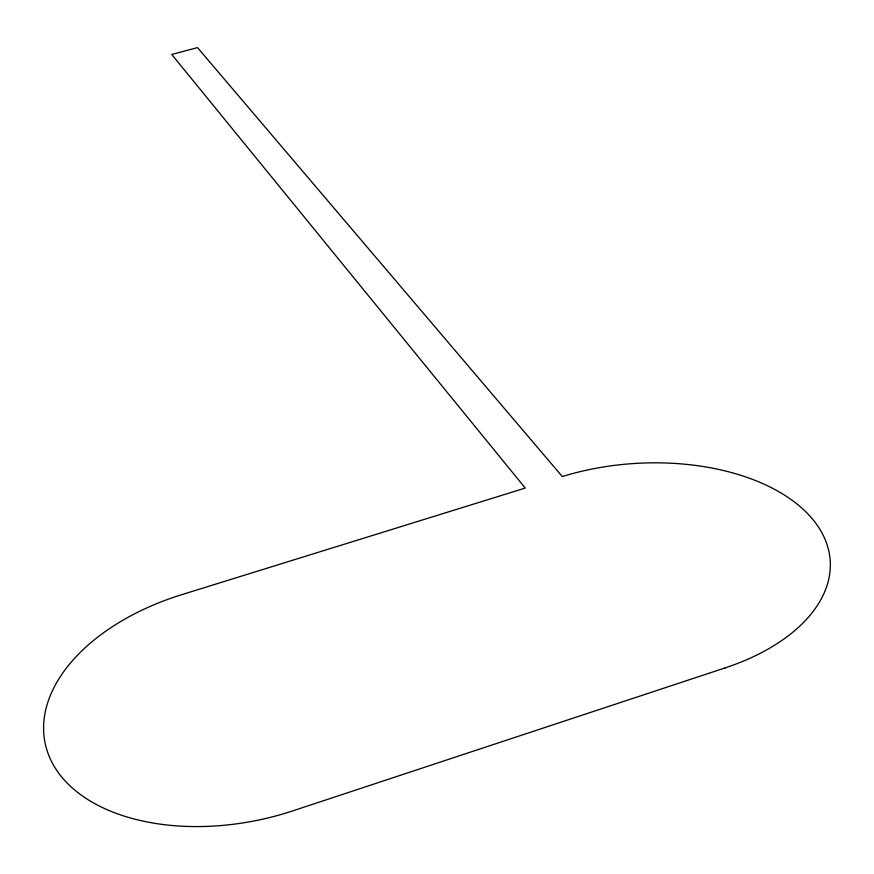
<?xml version="1.0" encoding="UTF-8"?>
<svg xmlns="http://www.w3.org/2000/svg" width="874" height="874" viewBox="0 0 874 874"><rect width="100%" height="100%" fill="white"/><g stroke="black" fill="none" stroke-linecap="round" stroke-linejoin="round"><path stroke-width="1.31" d="M725.038 667.933L292.801 810.875A193.329 118.853 -11.8 0 1 51.894 762.183A193.329 118.853 -11.8 0 1 181.322 594.801L525.252 488.063L171.752 54.461L197.502 47.6L562.299 476.559A189.352 109.763 -3.7 0 1 811.902 518.337A189.352 109.763 -3.7 0 1 725.038 667.933"/></g></svg>
